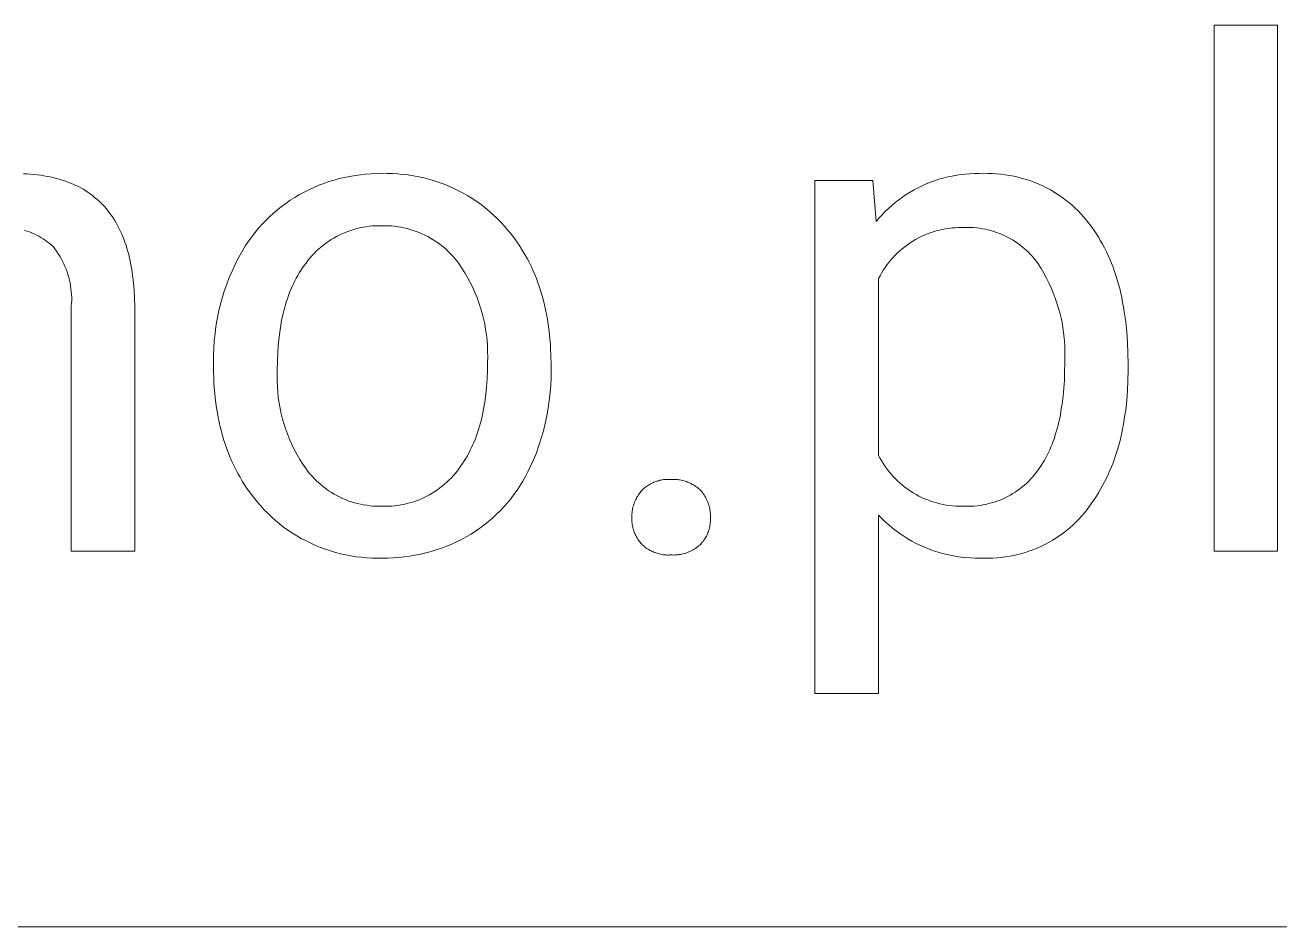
# Model space of a CAD drawing. Header units: millimetres. Extents: x 0 to 4468, y 0 to 3122.
# Drawn here: x 3279.3 to 3385.7, y 249.8 to 326.3 of the extents above; entities that cross this region are included whole.
import ezdxf

# ---------------------------------------------------------------- set-up
doc = ezdxf.new("R2010")
doc.units = ezdxf.units.MM
doc.header["$MEASUREMENT"] = 0
doc.layers.add('Domyślny', color=7, linetype='Continuous', true_color=0x000000)

msp = doc.modelspace()

# ---------------------------------------------------------------- linework, layer by layer
at = {"layer": 'Domyślny', "color": 18, "lineweight": 15, "true_color": 0x000000}
for p, q in [((3380.13, 281.66), (3380.13, 326.29)), ((3380.13, 326.29), (3385.5, 326.29)), ((3385.5, 326.29), (3385.5, 281.66)), ((3279.13, 313.68), (3279.43, 313.66)), ((3279.43, 313.66), (3279.72, 313.64)), ((3279.72, 313.64), (3280.01, 313.62)), ((3280.01, 313.62), (3280.3, 313.59)), ((3280.3, 313.59), (3280.58, 313.55)), ((3280.58, 313.55), (3280.85, 313.51)), ((3280.85, 313.51), (3281.12, 313.46)), ((3281.12, 313.46), (3281.39, 313.41)), ((3281.39, 313.41), (3281.65, 313.35)), ((3281.65, 313.35), (3281.9, 313.29)), ((3281.9, 313.29), (3282.16, 313.22)), ((3282.16, 313.22), (3282.4, 313.15)), ((3282.4, 313.15), (3282.64, 313.07)), ((3282.64, 313.07), (3282.88, 312.98)), ((3282.88, 312.98), (3283.11, 312.89)), ((3304.6, 312.86), (3305.03, 313.01)), ((3305.03, 313.01), (3305.47, 313.15)), ((3305.47, 313.15), (3305.91, 313.27)), ((3305.91, 313.27), (3306.35, 313.37)), ((3306.35, 313.37), (3306.8, 313.46)), ((3306.8, 313.46), (3307.25, 313.54)), ((3307.25, 313.54), (3307.7, 313.6)), ((3307.7, 313.6), (3308.15, 313.64)), ((3308.15, 313.64), (3308.61, 313.67)), ((3308.61, 313.67), (3309.06, 313.69)), ((3309.06, 313.69), (3309.52, 313.68)), ((3309.52, 313.68), (3309.97, 313.69)), ((3309.97, 313.69), (3310.42, 313.69)), ((3310.42, 313.69), (3310.87, 313.67)), ((3310.87, 313.67), (3311.31, 313.63)), ((3311.31, 313.63), (3311.76, 313.58)), ((3311.76, 313.58), (3312.21, 313.51)), ((3312.21, 313.51), (3312.65, 313.43)), ((3312.65, 313.43), (3313.09, 313.33)), ((3313.09, 313.33), (3313.52, 313.22)), ((3313.52, 313.22), (3313.95, 313.09)), ((3313.95, 313.09), (3314.38, 312.95)), ((3346.27, 269.57), (3346.27, 313.1)), ((3346.27, 313.1), (3351.18, 313.1)), ((3351.18, 313.1), (3351.45, 309.62)), ((3356.06, 312.96), (3356.42, 313.09)), ((3356.42, 313.09), (3356.78, 313.21)), ((3356.78, 313.21), (3357.15, 313.32)), ((3357.15, 313.32), (3357.53, 313.41)), ((3357.53, 313.41), (3357.9, 313.49)), ((3357.9, 313.49), (3358.28, 313.56)), ((3358.28, 313.56), (3358.66, 313.61)), ((3358.66, 313.61), (3359.04, 313.65)), ((3359.04, 313.65), (3359.42, 313.68)), ((3359.42, 313.68), (3359.81, 313.7)), ((3359.81, 313.7), (3360.19, 313.7)), ((3360.19, 313.7), (3360.57, 313.68)), ((3360.57, 313.68), (3360.94, 313.69)), ((3360.94, 313.69), (3361.31, 313.69)), ((3361.31, 313.69), (3361.68, 313.67)), ((3361.68, 313.67), (3362.05, 313.64)), ((3362.05, 313.64), (3362.41, 313.59)), ((3362.41, 313.59), (3362.78, 313.54)), ((3362.78, 313.54), (3363.14, 313.47)), ((3363.14, 313.47), (3363.5, 313.39)), ((3363.5, 313.39), (3363.86, 313.29)), ((3363.86, 313.29), (3364.21, 313.19)), ((3364.21, 313.19), (3364.56, 313.07)), ((3364.56, 313.07), (3364.91, 312.94)), ((3283.11, 312.89), (3283.34, 312.8)), ((3283.34, 312.8), (3283.56, 312.69)), ((3283.56, 312.69), (3283.78, 312.59)), ((3283.78, 312.59), (3283.99, 312.48)), ((3283.99, 312.48), (3284.2, 312.36)), ((3284.2, 312.36), (3284.4, 312.23)), ((3284.4, 312.23), (3284.6, 312.1)), ((3284.6, 312.1), (3284.79, 311.97)), ((3284.79, 311.97), (3284.98, 311.83)), ((3302.53, 311.91), (3302.93, 312.13)), ((3302.93, 312.13), (3303.34, 312.33)), ((3303.34, 312.33), (3303.75, 312.52)), ((3303.75, 312.52), (3304.17, 312.7)), ((3304.17, 312.7), (3304.6, 312.86)), ((3314.38, 312.95), (3314.8, 312.8)), ((3314.8, 312.8), (3315.22, 312.63)), ((3315.22, 312.63), (3315.63, 312.44)), ((3315.63, 312.44), (3316.03, 312.24)), ((3316.03, 312.24), (3316.43, 312.03)), ((3316.43, 312.03), (3316.82, 311.81)), ((3353.69, 311.7), (3354.01, 311.92)), ((3354.01, 311.92), (3354.34, 312.12)), ((3354.34, 312.12), (3354.67, 312.31)), ((3354.67, 312.31), (3355.01, 312.49)), ((3355.01, 312.49), (3355.35, 312.66)), ((3355.35, 312.66), (3355.7, 312.82)), ((3355.7, 312.82), (3356.06, 312.96)), ((3364.91, 312.94), (3365.25, 312.8)), ((3365.25, 312.8), (3365.59, 312.65)), ((3365.59, 312.65), (3365.92, 312.48)), ((3365.92, 312.48), (3366.24, 312.31)), ((3366.24, 312.31), (3366.56, 312.12)), ((3366.56, 312.12), (3366.87, 311.92)), ((3366.87, 311.92), (3367.18, 311.72)), ((3284.98, 311.83), (3285.16, 311.68)), ((3285.16, 311.68), (3285.34, 311.53)), ((3285.34, 311.53), (3285.51, 311.38)), ((3285.51, 311.38), (3285.68, 311.21)), ((3285.68, 311.21), (3285.85, 311.05)), ((3285.85, 311.05), (3286.01, 310.87)), ((3286.01, 310.87), (3286.16, 310.7)), ((3300.66, 310.62), (3301.02, 310.9)), ((3301.02, 310.9), (3301.38, 311.17)), ((3301.38, 311.17), (3301.76, 311.43)), ((3301.76, 311.43), (3302.14, 311.68)), ((3302.14, 311.68), (3302.53, 311.91)), ((3316.82, 311.81), (3317.2, 311.57)), ((3317.2, 311.57), (3317.57, 311.32)), ((3317.57, 311.32), (3317.94, 311.06)), ((3317.94, 311.06), (3318.29, 310.78)), ((3352.5, 310.74), (3352.79, 311)), ((3352.79, 311), (3353.08, 311.24)), ((3353.08, 311.24), (3353.38, 311.48)), ((3353.38, 311.48), (3353.69, 311.7)), ((3367.18, 311.72), (3367.48, 311.5)), ((3367.48, 311.5), (3367.77, 311.27)), ((3367.77, 311.27), (3368.05, 311.03)), ((3368.05, 311.03), (3368.32, 310.78)), ((3286.16, 310.7), (3286.31, 310.51)), ((3286.31, 310.51), (3286.46, 310.32)), ((3286.46, 310.32), (3286.59, 310.13)), ((3286.59, 310.13), (3286.73, 309.93)), ((3286.73, 309.93), (3286.86, 309.72)), ((3299.66, 309.7), (3299.98, 310.02)), ((3299.98, 310.02), (3300.32, 310.33)), ((3300.32, 310.33), (3300.66, 310.62)), ((3318.29, 310.78), (3318.64, 310.5)), ((3318.64, 310.5), (3318.97, 310.2)), ((3318.97, 310.2), (3319.3, 309.89)), ((3319.3, 309.89), (3319.62, 309.57)), ((3351.45, 309.62), (3351.7, 309.92)), ((3351.7, 309.92), (3351.96, 310.2)), ((3351.96, 310.2), (3352.22, 310.48)), ((3352.22, 310.48), (3352.5, 310.74)), ((3368.32, 310.78), (3368.59, 310.53)), ((3368.59, 310.53), (3368.85, 310.26)), ((3368.85, 310.26), (3369.09, 309.99)), ((3369.09, 309.99), (3369.33, 309.7)), ((3279.43, 308.81), (3279.22, 308.88)), ((3279.63, 308.74), (3279.43, 308.81)), ((3279.83, 308.66), (3279.63, 308.74)), ((3286.86, 309.72), (3286.99, 309.51)), ((3286.99, 309.51), (3287.11, 309.29)), ((3287.11, 309.29), (3287.22, 309.07)), ((3287.22, 309.07), (3287.33, 308.84)), ((3287.33, 308.84), (3287.44, 308.61)), ((3298.75, 308.68), (3299.04, 309.03)), ((3299.04, 309.03), (3299.35, 309.37)), ((3299.35, 309.37), (3299.66, 309.7)), ((3306.65, 308.79), (3306.4, 308.69)), ((3306.9, 308.88), (3306.65, 308.79)), ((3307.15, 308.96), (3306.9, 308.88)), ((3307.41, 309.03), (3307.15, 308.96)), ((3307.67, 309.09), (3307.41, 309.03)), ((3307.93, 309.14), (3307.67, 309.09)), ((3308.19, 309.19), (3307.93, 309.14)), ((3308.46, 309.22), (3308.19, 309.19)), ((3308.72, 309.25), (3308.46, 309.22)), ((3308.99, 309.26), (3308.72, 309.25)), ((3309.25, 309.27), (3308.99, 309.26)), ((3309.52, 309.27), (3309.25, 309.27)), ((3309.79, 309.27), (3309.52, 309.27)), ((3310.06, 309.26), (3309.79, 309.27)), ((3310.33, 309.25), (3310.06, 309.26)), ((3310.6, 309.22), (3310.33, 309.25)), ((3310.87, 309.19), (3310.6, 309.22)), ((3311.13, 309.14), (3310.87, 309.19)), ((3311.4, 309.09), (3311.13, 309.14)), ((3311.66, 309.03), (3311.4, 309.09)), ((3311.92, 308.96), (3311.66, 309.03)), ((3312.18, 308.88), (3311.92, 308.96)), ((3312.43, 308.79), (3312.18, 308.88)), ((3312.69, 308.69), (3312.43, 308.79)), ((3319.62, 309.57), (3319.92, 309.24)), ((3319.92, 309.24), (3320.16, 308.96)), ((3320.16, 308.96), (3320.4, 308.67)), ((3356.3, 308.75), (3356.04, 308.66)), ((3356.56, 308.83), (3356.3, 308.75)), ((3356.82, 308.9), (3356.56, 308.83)), ((3357.09, 308.96), (3356.82, 308.9)), ((3357.35, 309.01), (3357.09, 308.96)), ((3357.62, 309.05), (3357.35, 309.01)), ((3357.89, 309.08), (3357.62, 309.05)), ((3358.16, 309.1), (3357.89, 309.08)), ((3358.44, 309.12), (3358.16, 309.1)), ((3358.71, 309.12), (3358.44, 309.12)), ((3358.98, 309.12), (3358.71, 309.12)), ((3359.23, 309.12), (3358.98, 309.12)), ((3359.48, 309.12), (3359.23, 309.12)), ((3359.73, 309.11), (3359.48, 309.12)), ((3359.98, 309.09), (3359.73, 309.11)), ((3360.22, 309.06), (3359.98, 309.09)), ((3360.47, 309.02), (3360.22, 309.06)), ((3360.72, 308.97), (3360.47, 309.02)), ((3360.96, 308.92), (3360.72, 308.97)), ((3361.2, 308.86), (3360.96, 308.92)), ((3361.44, 308.78), (3361.2, 308.86)), ((3361.68, 308.71), (3361.44, 308.78)), ((3369.33, 309.7), (3369.56, 309.41)), ((3369.56, 309.41), (3369.76, 309.14)), ((3369.76, 309.14), (3369.96, 308.87)), ((3369.96, 308.87), (3370.15, 308.59)), ((3280.03, 308.57), (3279.83, 308.66)), ((3280.22, 308.48), (3280.03, 308.57)), ((3280.41, 308.38), (3280.22, 308.48)), ((3280.6, 308.27), (3280.41, 308.38)), ((3280.78, 308.15), (3280.6, 308.27)), ((3280.96, 308.04), (3280.78, 308.15)), ((3281.14, 307.91), (3280.96, 308.04)), ((3281.31, 307.78), (3281.14, 307.91)), ((3281.48, 307.64), (3281.31, 307.78)), ((3287.44, 308.61), (3287.54, 308.37)), ((3287.54, 308.37), (3287.64, 308.13)), ((3287.64, 308.13), (3287.73, 307.88)), ((3287.73, 307.88), (3287.82, 307.62)), ((3297.96, 307.58), (3298.21, 307.96)), ((3298.21, 307.96), (3298.48, 308.33)), ((3298.48, 308.33), (3298.75, 308.68)), ((3304.78, 307.79), (3304.56, 307.63)), ((3304.99, 307.94), (3304.78, 307.79)), ((3305.22, 308.09), (3304.99, 307.94)), ((3305.44, 308.22), (3305.22, 308.09)), ((3305.68, 308.35), (3305.44, 308.22)), ((3305.91, 308.48), (3305.68, 308.35)), ((3306.15, 308.59), (3305.91, 308.48)), ((3306.4, 308.69), (3306.15, 308.59)), ((3312.93, 308.59), (3312.69, 308.69)), ((3313.18, 308.47), (3312.93, 308.59)), ((3313.42, 308.35), (3313.18, 308.47)), ((3313.66, 308.22), (3313.42, 308.35)), ((3313.89, 308.08), (3313.66, 308.22)), ((3314.11, 307.93), (3313.89, 308.08)), ((3314.34, 307.78), (3314.11, 307.93)), ((3314.55, 307.61), (3314.34, 307.78)), ((3320.4, 308.67), (3320.63, 308.38)), ((3320.63, 308.38), (3320.85, 308.08)), ((3320.85, 308.08), (3321.06, 307.78)), ((3321.06, 307.78), (3321.27, 307.47)), ((3354.11, 307.66), (3353.9, 307.49)), ((3354.34, 307.81), (3354.11, 307.66)), ((3354.57, 307.96), (3354.34, 307.81)), ((3354.8, 308.1), (3354.57, 307.96)), ((3355.04, 308.23), (3354.8, 308.1)), ((3355.28, 308.35), (3355.04, 308.23)), ((3355.53, 308.46), (3355.28, 308.35)), ((3355.78, 308.57), (3355.53, 308.46)), ((3356.04, 308.66), (3355.78, 308.57)), ((3361.91, 308.62), (3361.68, 308.71)), ((3362.14, 308.52), (3361.91, 308.62)), ((3362.37, 308.42), (3362.14, 308.52)), ((3362.59, 308.31), (3362.37, 308.42)), ((3362.81, 308.19), (3362.59, 308.31)), ((3363.03, 308.07), (3362.81, 308.19)), ((3363.24, 307.93), (3363.03, 308.07)), ((3363.44, 307.79), (3363.24, 307.93)), ((3363.65, 307.65), (3363.44, 307.79)), ((3370.15, 308.59), (3370.33, 308.3)), ((3370.33, 308.3), (3370.5, 308)), ((3370.5, 308), (3370.67, 307.7)), ((3370.67, 307.7), (3370.84, 307.39)), ((3281.64, 307.5), (3281.48, 307.64)), ((3281.79, 307.3), (3281.64, 307.5)), ((3281.93, 307.1), (3281.79, 307.3)), ((3282.07, 306.9), (3281.93, 307.1)), ((3282.2, 306.69), (3282.07, 306.9)), ((3282.32, 306.48), (3282.2, 306.69)), ((3287.82, 307.62), (3287.9, 307.36)), ((3287.9, 307.36), (3287.97, 307.09)), ((3287.97, 307.09), (3288.05, 306.82)), ((3288.05, 306.82), (3288.11, 306.54)), ((3297.28, 306.4), (3297.49, 306.8)), ((3297.49, 306.8), (3297.72, 307.19)), ((3297.72, 307.19), (3297.96, 307.58)), ((3303.59, 306.72), (3303.42, 306.52)), ((3303.77, 306.91), (3303.59, 306.72)), ((3303.96, 307.1), (3303.77, 306.91)), ((3304.16, 307.28), (3303.96, 307.1)), ((3304.36, 307.46), (3304.16, 307.28)), ((3304.56, 307.63), (3304.36, 307.46)), ((3314.76, 307.44), (3314.55, 307.61)), ((3314.97, 307.27), (3314.76, 307.44)), ((3315.16, 307.08), (3314.97, 307.27)), ((3315.35, 306.89), (3315.16, 307.08)), ((3315.54, 306.7), (3315.35, 306.89)), ((3315.72, 306.49), (3315.54, 306.7)), ((3321.27, 307.47), (3321.47, 307.15)), ((3321.47, 307.15), (3321.65, 306.83)), ((3321.65, 306.83), (3321.84, 306.5)), ((3353.08, 306.77), (3352.89, 306.57)), ((3353.27, 306.96), (3353.08, 306.77)), ((3353.48, 307.15), (3353.27, 306.96)), ((3353.68, 307.32), (3353.48, 307.15)), ((3353.9, 307.49), (3353.68, 307.32)), ((3363.84, 307.49), (3363.65, 307.65)), ((3364.03, 307.33), (3363.84, 307.49)), ((3364.22, 307.16), (3364.03, 307.33)), ((3364.4, 306.99), (3364.22, 307.16)), ((3364.57, 306.81), (3364.4, 306.99)), ((3364.74, 306.63), (3364.57, 306.81)), ((3364.9, 306.43), (3364.74, 306.63)), ((3370.84, 307.39), (3370.99, 307.07)), ((3370.99, 307.07), (3371.14, 306.75)), ((3371.14, 306.75), (3371.29, 306.42)), ((3282.43, 306.26), (3282.32, 306.48)), ((3282.54, 306.04), (3282.43, 306.26)), ((3282.64, 305.82), (3282.54, 306.04)), ((3282.73, 305.59), (3282.64, 305.82)), ((3282.82, 305.36), (3282.73, 305.59)), ((3288.11, 306.54), (3288.18, 306.26)), ((3288.18, 306.26), (3288.24, 305.97)), ((3288.24, 305.97), (3288.29, 305.68)), ((3288.29, 305.68), (3288.34, 305.38)), ((3296.82, 305.43), (3297.08, 305.99)), ((3297.08, 305.99), (3297.28, 306.4)), ((3302.8, 305.69), (3302.66, 305.48)), ((3302.94, 305.9), (3302.8, 305.69)), ((3303.09, 306.1), (3302.94, 305.9)), ((3303.25, 306.31), (3303.09, 306.1)), ((3303.42, 306.52), (3303.25, 306.31)), ((3315.89, 306.28), (3315.72, 306.49)), ((3316.05, 306.07), (3315.89, 306.28)), ((3316.31, 305.68), (3316.05, 306.07)), ((3316.56, 305.28), (3316.31, 305.68)), ((3321.84, 306.5), (3322.01, 306.17)), ((3322.01, 306.17), (3322.18, 305.83)), ((3322.18, 305.83), (3322.34, 305.49)), ((3352.21, 305.72), (3352.06, 305.5)), ((3352.37, 305.94), (3352.21, 305.72)), ((3352.54, 306.16), (3352.37, 305.94)), ((3352.71, 306.37), (3352.54, 306.16)), ((3352.89, 306.57), (3352.71, 306.37)), ((3365.05, 306.24), (3364.9, 306.43)), ((3365.2, 306.04), (3365.05, 306.24)), ((3365.45, 305.64), (3365.2, 306.04)), ((3365.68, 305.24), (3365.45, 305.64)), ((3371.29, 306.42), (3371.43, 306.09)), ((3371.43, 306.09), (3371.56, 305.75)), ((3371.56, 305.75), (3371.68, 305.4)), ((3282.89, 305.13), (3282.82, 305.36)), ((3282.96, 304.89), (3282.89, 305.13)), ((3283.02, 304.66), (3282.96, 304.89)), ((3283.07, 304.42), (3283.02, 304.66)), ((3288.34, 305.38), (3288.38, 305.07)), ((3288.38, 305.07), (3288.45, 304.45)), ((3296.36, 304.3), (3296.58, 304.87)), ((3296.58, 304.87), (3296.82, 305.43)), ((3302.14, 304.59), (3302.03, 304.35)), ((3302.26, 304.82), (3302.14, 304.59)), ((3302.39, 305.05), (3302.26, 304.82)), ((3302.52, 305.27), (3302.39, 305.05)), ((3302.66, 305.48), (3302.52, 305.27)), ((3316.8, 304.88), (3316.56, 305.28)), ((3317.02, 304.46), (3316.8, 304.88)), ((3317.23, 304.04), (3317.02, 304.46)), ((3322.34, 305.49), (3322.49, 305.14)), ((3322.49, 305.14), (3322.63, 304.79)), ((3322.63, 304.79), (3322.76, 304.42)), ((3351.79, 305.03), (3351.66, 304.79)), ((3351.66, 304.79), (3351.66, 289.77)), ((3351.92, 305.26), (3351.79, 305.03)), ((3352.06, 305.5), (3351.92, 305.26)), ((3365.91, 304.83), (3365.68, 305.24)), ((3366.11, 304.42), (3365.91, 304.83)), ((3371.68, 305.4), (3371.8, 305.04)), ((3371.8, 305.04), (3371.91, 304.68)), ((3371.91, 304.68), (3372.02, 304.31)), ((3283.11, 304.18), (3283.07, 304.42)), ((3283.15, 303.93), (3283.11, 304.18)), ((3283.18, 303.69), (3283.15, 303.93)), ((3283.2, 303.45), (3283.18, 303.69)), ((3283.21, 303.2), (3283.2, 303.45)), ((3288.45, 304.45), (3288.51, 303.8)), ((3288.51, 303.8), (3288.54, 303.13)), ((3295.98, 303.13), (3296.16, 303.72)), ((3296.16, 303.72), (3296.36, 304.3)), ((3301.7, 303.61), (3301.61, 303.35)), ((3301.81, 303.86), (3301.7, 303.61)), ((3301.91, 304.11), (3301.81, 303.86)), ((3302.03, 304.35), (3301.91, 304.11)), ((3317.42, 303.62), (3317.23, 304.04)), ((3317.6, 303.18), (3317.42, 303.62)), ((3322.76, 304.42), (3322.89, 304.06)), ((3322.89, 304.06), (3323.01, 303.69)), ((3323.01, 303.69), (3323.12, 303.31)), ((3366.31, 303.99), (3366.11, 304.42)), ((3366.49, 303.57), (3366.31, 303.99)), ((3366.65, 303.13), (3366.49, 303.57)), ((3372.02, 304.31), (3372.12, 303.94)), ((3372.12, 303.94), (3372.21, 303.56)), ((3372.21, 303.56), (3372.29, 303.17)), ((3283.18, 302.47), (3283.2, 302.71)), ((3283.18, 281.67), (3283.18, 302.47)), ((3283.2, 302.71), (3283.21, 302.96)), ((3283.21, 302.96), (3283.21, 303.2)), ((3288.54, 303.13), (3288.56, 302.44)), ((3288.56, 302.44), (3288.56, 281.67)), ((3295.68, 301.94), (3295.82, 302.54)), ((3295.82, 302.54), (3295.98, 303.13)), ((3301.34, 302.54), (3301.26, 302.26)), ((3301.42, 302.81), (3301.34, 302.54)), ((3301.51, 303.08), (3301.42, 302.81)), ((3301.61, 303.35), (3301.51, 303.08)), ((3317.76, 302.74), (3317.6, 303.18)), ((3317.9, 302.3), (3317.76, 302.74)), ((3323.12, 303.31), (3323.23, 302.92)), ((3323.23, 302.92), (3323.32, 302.53)), ((3323.32, 302.53), (3323.41, 302.14)), ((3366.8, 302.69), (3366.65, 303.13)), ((3366.94, 302.25), (3366.8, 302.69)), ((3372.29, 303.17), (3372.37, 302.77)), ((3372.37, 302.77), (3372.45, 302.37)), ((3372.45, 302.37), (3372.51, 301.97)), ((3295.45, 300.73), (3295.56, 301.34)), ((3295.56, 301.34), (3295.68, 301.94)), ((3301.05, 301.38), (3300.99, 301.08)), ((3301.12, 301.68), (3301.05, 301.38)), ((3301.19, 301.97), (3301.12, 301.68)), ((3301.26, 302.26), (3301.19, 301.97)), ((3318.03, 301.85), (3317.9, 302.3)), ((3318.15, 301.39), (3318.03, 301.85)), ((3318.25, 300.94), (3318.15, 301.39)), ((3323.41, 302.14), (3323.49, 301.74)), ((3323.49, 301.74), (3323.57, 301.33)), ((3323.57, 301.33), (3323.63, 300.92)), ((3367.06, 301.8), (3366.94, 302.25)), ((3367.17, 301.34), (3367.06, 301.8)), ((3367.26, 300.89), (3367.17, 301.34)), ((3372.51, 301.97), (3372.63, 301.13)), ((3295.37, 300.13), (3295.45, 300.73)), ((3300.89, 300.46), (3300.8, 299.82)), ((3300.94, 300.77), (3300.89, 300.46)), ((3300.99, 301.08), (3300.94, 300.77)), ((3318.33, 300.48), (3318.25, 300.94)), ((3318.4, 300.01), (3318.33, 300.48)), ((3323.63, 300.92), (3323.69, 300.5)), ((3323.69, 300.5), (3323.74, 300.07)), ((3367.33, 300.43), (3367.26, 300.89)), ((3367.39, 299.97), (3367.33, 300.43)), ((3372.63, 301.13), (3372.72, 300.27)), ((3372.72, 300.27), (3372.78, 299.38)), ((3295.27, 298.9), (3295.31, 299.51)), ((3295.31, 299.51), (3295.37, 300.13)), ((3300.74, 299.16), (3300.69, 298.47)), ((3300.8, 299.82), (3300.74, 299.16)), ((3318.45, 299.55), (3318.4, 300.01)), ((3318.48, 299.08), (3318.45, 299.55)), ((3323.74, 300.07), (3323.78, 299.64)), ((3323.78, 299.64), (3323.82, 299.21)), ((3323.82, 299.21), (3323.84, 298.77)), ((3367.44, 299.5), (3367.39, 299.97)), ((3367.47, 299.04), (3367.44, 299.5)), ((3372.78, 299.38), (3372.82, 298.47)), ((3295.25, 298.29), (3295.27, 298.9)), ((3295.25, 297.67), (3295.25, 298.29)), ((3300.69, 298.47), (3300.66, 297.76)), ((3318.5, 298.61), (3318.48, 299.08)), ((3318.49, 297.67), (3318.51, 298.14)), ((3318.51, 298.14), (3318.5, 298.61)), ((3323.84, 298.77), (3323.86, 298.32)), ((3323.86, 298.32), (3323.88, 297.41)), ((3367.46, 297.64), (3367.48, 298.11)), ((3367.48, 298.57), (3367.47, 299.04)), ((3367.48, 298.11), (3367.48, 298.57)), ((3372.82, 298.47), (3372.83, 297.53)), ((3295.25, 297.3), (3295.25, 297.67)), ((3295.25, 296.85), (3295.25, 297.3)), ((3300.65, 297.03), (3300.64, 296.57)), ((3300.66, 297.76), (3300.65, 297.03)), ((3318.48, 296.96), (3318.49, 297.67)), ((3323.88, 297.41), (3323.88, 297.03)), ((3323.88, 297.03), (3323.88, 296.38)), ((3367.45, 296.9), (3367.46, 297.64)), ((3372.83, 297.03), (3372.82, 296.15)), ((3372.83, 297.53), (3372.83, 297.03)), ((3295.26, 296.4), (3295.25, 296.85)), ((3295.28, 295.95), (3295.26, 296.4)), ((3295.31, 295.51), (3295.28, 295.95)), ((3300.64, 296.57), (3300.64, 296.1)), ((3300.64, 296.1), (3300.66, 295.63)), ((3318.41, 295.6), (3318.45, 296.27)), ((3318.45, 296.27), (3318.48, 296.96)), ((3323.88, 296.38), (3323.85, 295.73)), ((3367.38, 295.48), (3367.43, 296.18)), ((3367.43, 296.18), (3367.45, 296.9)), ((3372.82, 296.15), (3372.78, 295.29)), ((3295.35, 295.08), (3295.31, 295.51)), ((3295.39, 294.65), (3295.35, 295.08)), ((3300.66, 295.63), (3300.69, 295.16)), ((3300.69, 295.16), (3300.74, 294.7)), ((3318.26, 294.31), (3318.34, 294.95)), ((3318.34, 294.95), (3318.41, 295.6)), ((3323.8, 295.08), (3323.73, 294.43)), ((3323.85, 295.73), (3323.8, 295.08)), ((3367.32, 294.81), (3367.38, 295.48)), ((3372.78, 295.29), (3372.72, 294.45)), ((3295.44, 294.23), (3295.39, 294.65)), ((3295.5, 293.81), (3295.44, 294.23)), ((3295.57, 293.4), (3295.5, 293.81)), ((3300.74, 294.7), (3300.81, 294.23)), ((3300.81, 294.23), (3300.89, 293.77)), ((3318.16, 293.7), (3318.21, 294.01)), ((3318.21, 294.01), (3318.26, 294.31)), ((3323.73, 294.43), (3323.64, 293.78)), ((3367.14, 293.53), (3367.24, 294.16)), ((3367.24, 294.16), (3367.32, 294.81)), ((3372.72, 294.45), (3372.63, 293.63)), ((3295.64, 293), (3295.57, 293.4)), ((3295.72, 292.6), (3295.64, 293)), ((3300.89, 293.77), (3300.99, 293.31)), ((3300.99, 293.31), (3301.1, 292.86)), ((3301.1, 292.86), (3301.24, 292.41)), ((3317.89, 292.54), (3317.97, 292.82)), ((3317.97, 292.82), (3318.03, 293.11)), ((3318.03, 293.11), (3318.1, 293.4)), ((3318.1, 293.4), (3318.16, 293.7)), ((3323.53, 293.14), (3323.39, 292.5)), ((3323.64, 293.78), (3323.53, 293.14)), ((3366.96, 292.63), (3367.03, 292.93)), ((3367.03, 292.93), (3367.09, 293.23)), ((3367.09, 293.23), (3367.14, 293.53)), ((3372.51, 292.83), (3372.45, 292.44)), ((3372.57, 293.22), (3372.51, 292.83)), ((3372.63, 293.63), (3372.57, 293.22)), ((3295.81, 292.21), (3295.72, 292.6)), ((3295.91, 291.82), (3295.81, 292.21)), ((3296.01, 291.44), (3295.91, 291.82)), ((3301.24, 292.41), (3301.38, 291.97)), ((3301.38, 291.97), (3301.54, 291.53)), ((3317.56, 291.46), (3317.65, 291.72)), ((3317.65, 291.72), (3317.73, 291.99)), ((3317.73, 291.99), (3317.82, 292.26)), ((3317.82, 292.26), (3317.89, 292.54)), ((3323.23, 291.87), (3323.05, 291.24)), ((3323.39, 292.5), (3323.23, 291.87)), ((3366.66, 291.52), (3366.74, 291.79)), ((3366.74, 291.79), (3366.82, 292.06)), ((3366.82, 292.06), (3366.89, 292.35)), ((3366.89, 292.35), (3366.96, 292.63)), ((3372.37, 292.05), (3372.29, 291.67)), ((3372.45, 292.44), (3372.37, 292.05)), ((3296.13, 291.06), (3296.01, 291.44)), ((3296.25, 290.69), (3296.13, 291.06)), ((3296.38, 290.33), (3296.25, 290.69)), ((3301.54, 291.53), (3301.72, 291.09)), ((3301.72, 291.09), (3301.91, 290.66)), ((3301.91, 290.66), (3302.12, 290.24)), ((3317.14, 290.45), (3317.25, 290.7)), ((3317.25, 290.7), (3317.36, 290.95)), ((3317.36, 290.95), (3317.46, 291.2)), ((3317.46, 291.2), (3317.56, 291.46)), ((3322.85, 290.62), (3322.63, 290.01)), ((3323.05, 291.24), (3322.85, 290.62)), ((3366.29, 290.5), (3366.39, 290.75)), ((3366.39, 290.75), (3366.49, 291)), ((3366.49, 291), (3366.58, 291.26)), ((3366.58, 291.26), (3366.66, 291.52)), ((3372.12, 290.93), (3372.02, 290.56)), ((3372.21, 291.3), (3372.12, 290.93)), ((3372.29, 291.67), (3372.21, 291.3)), ((3296.51, 289.97), (3296.38, 290.33)), ((3296.66, 289.62), (3296.51, 289.97)), ((3296.81, 289.27), (3296.66, 289.62)), ((3302.12, 290.24), (3302.34, 289.83)), ((3302.34, 289.83), (3302.58, 289.43)), ((3316.65, 289.53), (3316.78, 289.75)), ((3316.78, 289.75), (3316.9, 289.98)), ((3316.9, 289.98), (3317.03, 290.22)), ((3317.03, 290.22), (3317.14, 290.45)), ((3322.63, 290.01), (3322.39, 289.4)), ((3351.66, 289.77), (3351.79, 289.53)), ((3365.73, 289.36), (3365.85, 289.58)), ((3365.85, 289.58), (3365.97, 289.8)), ((3365.97, 289.8), (3366.08, 290.03)), ((3366.08, 290.03), (3366.19, 290.26)), ((3366.19, 290.26), (3366.29, 290.5)), ((3371.8, 289.85), (3371.68, 289.5)), ((3371.91, 290.2), (3371.8, 289.85)), ((3372.02, 290.56), (3371.91, 290.2)), ((3296.97, 288.93), (3296.81, 289.27)), ((3297.13, 288.59), (3296.97, 288.93)), ((3297.31, 288.26), (3297.13, 288.59)), ((3302.58, 289.43), (3302.83, 289.03)), ((3302.83, 289.03), (3303.09, 288.64)), ((3303.09, 288.64), (3303.25, 288.43)), ((3315.93, 288.48), (3316.08, 288.69)), ((3316.08, 288.69), (3316.23, 288.89)), ((3316.23, 288.89), (3316.37, 289.1)), ((3316.37, 289.1), (3316.51, 289.31)), ((3316.51, 289.31), (3316.65, 289.53)), ((3322.12, 288.81), (3321.92, 288.4)), ((3322.39, 289.4), (3322.12, 288.81)), ((3351.79, 289.53), (3351.93, 289.3)), ((3351.93, 289.3), (3352.07, 289.06)), ((3352.07, 289.06), (3352.22, 288.84)), ((3352.22, 288.84), (3352.38, 288.62)), ((3352.38, 288.62), (3352.55, 288.4)), ((3365.05, 288.35), (3365.2, 288.55)), ((3365.2, 288.55), (3365.34, 288.75)), ((3365.34, 288.75), (3365.47, 288.94)), ((3365.47, 288.94), (3365.6, 289.15)), ((3365.6, 289.15), (3365.73, 289.36)), ((3371.29, 288.49), (3371.14, 288.17)), ((3371.43, 288.82), (3371.29, 288.49)), ((3371.56, 289.16), (3371.43, 288.82)), ((3371.68, 289.5), (3371.56, 289.16)), ((3297.49, 287.93), (3297.31, 288.26)), ((3297.68, 287.61), (3297.49, 287.93)), ((3297.88, 287.3), (3297.68, 287.61)), ((3303.25, 288.43), (3303.42, 288.22)), ((3303.42, 288.22), (3303.6, 288.02)), ((3303.6, 288.02), (3303.78, 287.82)), ((3303.78, 287.82), (3303.97, 287.63)), ((3303.97, 287.63), (3304.17, 287.45)), ((3304.17, 287.45), (3304.37, 287.28)), ((3314.85, 287.34), (3315.05, 287.52)), ((3315.05, 287.52), (3315.24, 287.7)), ((3315.24, 287.7), (3315.42, 287.88)), ((3315.42, 287.88), (3315.59, 288.08)), ((3315.59, 288.08), (3315.76, 288.27)), ((3315.76, 288.27), (3315.93, 288.48)), ((3321.49, 287.6), (3321.25, 287.22)), ((3321.71, 288), (3321.49, 287.6)), ((3321.92, 288.4), (3321.71, 288)), ((3332.42, 287.42), (3332.51, 287.47)), ((3332.51, 287.47), (3332.61, 287.51)), ((3332.61, 287.51), (3332.71, 287.55)), ((3332.71, 287.55), (3332.8, 287.58)), ((3332.8, 287.58), (3332.9, 287.62)), ((3332.9, 287.62), (3333.01, 287.64)), ((3333.01, 287.64), (3333.11, 287.67)), ((3333.11, 287.67), (3333.21, 287.69)), ((3333.21, 287.69), (3333.31, 287.71)), ((3333.31, 287.71), (3333.42, 287.73)), ((3333.42, 287.73), (3333.52, 287.74)), ((3333.52, 287.74), (3333.63, 287.74)), ((3333.63, 287.74), (3333.73, 287.75)), ((3333.73, 287.75), (3333.84, 287.75)), ((3333.84, 287.75), (3333.94, 287.75)), ((3333.94, 287.75), (3334.05, 287.74)), ((3334.05, 287.74), (3334.16, 287.75)), ((3334.16, 287.75), (3334.27, 287.75)), ((3334.27, 287.75), (3334.38, 287.75)), ((3334.38, 287.75), (3334.49, 287.74)), ((3334.49, 287.74), (3334.6, 287.73)), ((3334.6, 287.73), (3334.71, 287.72)), ((3334.71, 287.72), (3334.82, 287.7)), ((3334.82, 287.7), (3334.93, 287.68)), ((3334.93, 287.68), (3335.04, 287.66)), ((3335.04, 287.66), (3335.15, 287.63)), ((3335.15, 287.63), (3335.25, 287.6)), ((3335.25, 287.6), (3335.36, 287.56)), ((3335.36, 287.56), (3335.46, 287.52)), ((3335.46, 287.52), (3335.57, 287.48)), ((3335.57, 287.48), (3335.67, 287.43)), ((3335.67, 287.43), (3335.77, 287.39)), ((3352.55, 288.4), (3352.73, 288.19)), ((3352.73, 288.19), (3352.91, 287.99)), ((3352.91, 287.99), (3353.1, 287.79)), ((3353.1, 287.79), (3353.3, 287.6)), ((3353.3, 287.6), (3353.5, 287.42)), ((3364.04, 287.27), (3364.23, 287.44)), ((3364.23, 287.44), (3364.4, 287.61)), ((3364.4, 287.61), (3364.58, 287.79)), ((3364.58, 287.79), (3364.74, 287.97)), ((3364.74, 287.97), (3364.9, 288.16)), ((3364.9, 288.16), (3365.05, 288.35)), ((3370.84, 287.53), (3370.67, 287.22)), ((3370.99, 287.84), (3370.84, 287.53)), ((3371.14, 288.17), (3370.99, 287.84)), ((3298.08, 286.99), (3297.88, 287.3)), ((3298.3, 286.69), (3298.08, 286.99)), ((3298.52, 286.39), (3298.3, 286.69)), ((3298.74, 286.1), (3298.52, 286.39)), ((3304.37, 287.28), (3304.58, 287.11)), ((3304.58, 287.11), (3304.79, 286.95)), ((3304.79, 286.95), (3305.01, 286.79)), ((3305.01, 286.79), (3305.24, 286.65)), ((3305.24, 286.65), (3305.47, 286.51)), ((3305.47, 286.51), (3305.7, 286.38)), ((3305.7, 286.38), (3305.94, 286.26)), ((3313.35, 286.33), (3313.58, 286.45)), ((3313.58, 286.45), (3313.8, 286.58)), ((3313.8, 286.58), (3314.02, 286.72)), ((3314.02, 286.72), (3314.24, 286.86)), ((3314.24, 286.86), (3314.45, 287.02)), ((3314.45, 287.02), (3314.65, 287.18)), ((3314.65, 287.18), (3314.85, 287.34)), ((3320.73, 286.47), (3320.46, 286.11)), ((3321, 286.84), (3320.73, 286.47)), ((3321.25, 287.22), (3321, 286.84)), ((3331.23, 286.34), (3331.29, 286.44)), ((3331.29, 286.44), (3331.36, 286.53)), ((3331.36, 286.53), (3331.43, 286.63)), ((3331.43, 286.63), (3331.5, 286.71)), ((3331.5, 286.71), (3331.58, 286.8)), ((3331.58, 286.8), (3331.65, 286.88)), ((3331.65, 286.88), (3331.73, 286.95)), ((3331.73, 286.95), (3331.81, 287.02)), ((3331.81, 287.02), (3331.89, 287.08)), ((3331.89, 287.08), (3331.97, 287.15)), ((3331.97, 287.15), (3332.06, 287.21)), ((3332.06, 287.21), (3332.14, 287.27)), ((3332.14, 287.27), (3332.23, 287.32)), ((3332.23, 287.32), (3332.32, 287.37)), ((3332.32, 287.37), (3332.42, 287.42)), ((3335.77, 287.39), (3335.86, 287.33)), ((3335.86, 287.33), (3335.96, 287.28)), ((3335.96, 287.28), (3336.06, 287.22)), ((3336.06, 287.22), (3336.15, 287.16)), ((3336.15, 287.16), (3336.24, 287.09)), ((3336.24, 287.09), (3336.33, 287.02)), ((3336.33, 287.02), (3336.41, 286.95)), ((3336.41, 286.95), (3336.49, 286.88)), ((3336.49, 286.88), (3336.58, 286.8)), ((3336.58, 286.8), (3336.65, 286.72)), ((3336.65, 286.72), (3336.72, 286.63)), ((3336.72, 286.63), (3336.79, 286.53)), ((3336.79, 286.53), (3336.86, 286.44)), ((3336.86, 286.44), (3336.92, 286.34)), ((3353.5, 287.42), (3353.71, 287.24)), ((3353.71, 287.24), (3353.92, 287.07)), ((3353.92, 287.07), (3354.14, 286.91)), ((3354.14, 286.91), (3354.37, 286.76)), ((3354.37, 286.76), (3354.6, 286.61)), ((3354.6, 286.61), (3354.84, 286.47)), ((3354.84, 286.47), (3355.08, 286.34)), ((3362.62, 286.3), (3362.83, 286.42)), ((3362.83, 286.42), (3363.05, 286.54)), ((3363.05, 286.54), (3363.26, 286.67)), ((3363.26, 286.67), (3363.46, 286.81)), ((3363.46, 286.81), (3363.66, 286.96)), ((3363.66, 286.96), (3363.85, 287.11)), ((3363.85, 287.11), (3364.04, 287.27)), ((3370.33, 286.62), (3370.15, 286.32)), ((3370.5, 286.92), (3370.33, 286.62)), ((3370.67, 287.22), (3370.5, 286.92)), ((3298.98, 285.81), (3298.74, 286.1)), ((3299.22, 285.53), (3298.98, 285.81)), ((3299.52, 285.2), (3299.22, 285.53)), ((3305.94, 286.26), (3306.19, 286.14)), ((3306.19, 286.14), (3306.43, 286.04)), ((3306.43, 286.04), (3306.68, 285.94)), ((3306.68, 285.94), (3306.94, 285.85)), ((3306.94, 285.85), (3307.19, 285.77)), ((3307.19, 285.77), (3307.45, 285.7)), ((3307.45, 285.7), (3307.71, 285.64)), ((3307.71, 285.64), (3307.98, 285.59)), ((3307.98, 285.59), (3308.24, 285.55)), ((3308.24, 285.55), (3308.51, 285.51)), ((3308.51, 285.51), (3308.77, 285.49)), ((3308.77, 285.49), (3309.04, 285.48)), ((3309.04, 285.48), (3309.31, 285.47)), ((3309.31, 285.47), (3309.58, 285.47)), ((3309.58, 285.47), (3309.84, 285.47)), ((3309.84, 285.47), (3310.1, 285.47)), ((3310.1, 285.47), (3310.36, 285.49)), ((3310.36, 285.49), (3310.62, 285.51)), ((3310.62, 285.51), (3310.88, 285.54)), ((3310.88, 285.54), (3311.13, 285.58)), ((3311.13, 285.58), (3311.39, 285.63)), ((3311.39, 285.63), (3311.64, 285.69)), ((3311.64, 285.69), (3311.9, 285.75)), ((3311.9, 285.75), (3312.15, 285.83)), ((3312.15, 285.83), (3312.39, 285.91)), ((3312.39, 285.91), (3312.64, 286)), ((3312.64, 286), (3312.88, 286.1)), ((3312.88, 286.1), (3313.11, 286.21)), ((3313.11, 286.21), (3313.35, 286.33)), ((3319.87, 285.42), (3319.56, 285.09)), ((3320.17, 285.76), (3319.87, 285.42)), ((3320.46, 286.11), (3320.17, 285.76)), ((3330.8, 285.28), (3330.83, 285.39)), ((3330.83, 285.39), (3330.86, 285.5)), ((3330.86, 285.5), (3330.89, 285.61)), ((3330.89, 285.61), (3330.93, 285.72)), ((3330.93, 285.72), (3330.97, 285.83)), ((3330.97, 285.83), (3331.02, 285.94)), ((3331.02, 285.94), (3331.07, 286.04)), ((3331.07, 286.04), (3331.12, 286.14)), ((3331.12, 286.14), (3331.17, 286.24)), ((3331.17, 286.24), (3331.23, 286.34)), ((3336.92, 286.34), (3336.98, 286.24)), ((3336.98, 286.24), (3337.03, 286.14)), ((3337.03, 286.14), (3337.08, 286.04)), ((3337.08, 286.04), (3337.13, 285.94)), ((3337.13, 285.94), (3337.18, 285.83)), ((3337.18, 285.83), (3337.22, 285.72)), ((3337.22, 285.72), (3337.25, 285.61)), ((3337.25, 285.61), (3337.29, 285.5)), ((3337.29, 285.5), (3337.32, 285.39)), ((3337.32, 285.39), (3337.34, 285.28)), ((3355.08, 286.34), (3355.32, 286.22)), ((3355.32, 286.22), (3355.57, 286.11)), ((3355.57, 286.11), (3355.83, 286.01)), ((3355.83, 286.01), (3356.08, 285.91)), ((3356.08, 285.91), (3356.34, 285.83)), ((3356.34, 285.83), (3356.6, 285.75)), ((3356.6, 285.75), (3356.87, 285.68)), ((3356.87, 285.68), (3357.14, 285.62)), ((3357.14, 285.62), (3357.41, 285.57)), ((3357.41, 285.57), (3357.68, 285.53)), ((3357.68, 285.53), (3357.95, 285.5)), ((3357.95, 285.5), (3358.22, 285.48)), ((3358.22, 285.48), (3358.49, 285.47)), ((3358.49, 285.47), (3358.77, 285.47)), ((3358.77, 285.47), (3359.04, 285.47)), ((3359.04, 285.47), (3359.29, 285.47)), ((3359.29, 285.47), (3359.53, 285.48)), ((3359.53, 285.48), (3359.78, 285.49)), ((3359.78, 285.49), (3360.03, 285.51)), ((3360.03, 285.51), (3360.27, 285.54)), ((3360.27, 285.54), (3360.52, 285.58)), ((3360.52, 285.58), (3360.76, 285.63)), ((3360.76, 285.63), (3361, 285.69)), ((3361, 285.69), (3361.24, 285.75)), ((3361.24, 285.75), (3361.48, 285.82)), ((3361.48, 285.82), (3361.71, 285.9)), ((3361.71, 285.9), (3361.94, 285.99)), ((3361.94, 285.99), (3362.17, 286.08)), ((3362.17, 286.08), (3362.39, 286.19)), ((3362.39, 286.19), (3362.62, 286.3)), ((3369.56, 285.47), (3369.35, 285.19)), ((3369.76, 285.75), (3369.56, 285.47)), ((3369.96, 286.03), (3369.76, 285.75)), ((3370.15, 286.32), (3369.96, 286.03)), ((3299.84, 284.88), (3299.52, 285.2)), ((3300.16, 284.57), (3299.84, 284.88)), ((3300.5, 284.27), (3300.16, 284.57)), ((3300.84, 283.99), (3300.5, 284.27)), ((3318.9, 284.47), (3318.56, 284.17)), ((3319.23, 284.78), (3318.9, 284.47)), ((3319.56, 285.09), (3319.23, 284.78)), ((3330.73, 284.71), (3330.74, 284.83)), ((3330.73, 284.6), (3330.73, 284.71)), ((3330.73, 284.48), (3330.73, 284.6)), ((3330.73, 284.37), (3330.73, 284.48)), ((3330.73, 284.26), (3330.73, 284.37)), ((3330.74, 284.15), (3330.73, 284.26)), ((3330.74, 284.83), (3330.75, 284.94)), ((3330.75, 284.94), (3330.76, 285.05)), ((3330.76, 285.05), (3330.78, 285.17)), ((3330.78, 285.17), (3330.8, 285.28)), ((3337.34, 285.28), (3337.36, 285.17)), ((3337.36, 285.17), (3337.38, 285.05)), ((3337.38, 285.05), (3337.39, 284.94)), ((3337.39, 284.94), (3337.4, 284.83)), ((3337.4, 284.83), (3337.41, 284.71)), ((3337.41, 284.27), (3337.4, 284.16)), ((3337.41, 284.71), (3337.41, 284.6)), ((3337.41, 284.6), (3337.41, 284.48)), ((3337.41, 284.48), (3337.41, 284.37)), ((3337.41, 284.37), (3337.41, 284.27)), ((3351.94, 284.43), (3351.66, 284.71)), ((3351.66, 284.71), (3351.66, 269.57)), ((3352.23, 284.15), (3351.94, 284.43)), ((3368.65, 284.37), (3368.41, 284.12)), ((3368.89, 284.64), (3368.65, 284.37)), ((3369.13, 284.91), (3368.89, 284.64)), ((3369.35, 285.19), (3369.13, 284.91)), ((3301.19, 283.71), (3300.84, 283.99)), ((3301.56, 283.45), (3301.19, 283.71)), ((3301.93, 283.2), (3301.56, 283.45)), ((3302.31, 282.96), (3301.93, 283.2)), ((3317.47, 283.36), (3317.09, 283.11)), ((3317.84, 283.62), (3317.47, 283.36)), ((3318.21, 283.89), (3317.84, 283.62)), ((3318.56, 284.17), (3318.21, 283.89)), ((3330.75, 284.04), (3330.74, 284.15)), ((3330.77, 283.93), (3330.75, 284.04)), ((3330.78, 283.82), (3330.77, 283.93)), ((3330.81, 283.71), (3330.78, 283.82)), ((3330.83, 283.6), (3330.81, 283.71)), ((3330.86, 283.49), (3330.83, 283.6)), ((3330.9, 283.39), (3330.86, 283.49)), ((3330.94, 283.28), (3330.9, 283.39)), ((3330.98, 283.18), (3330.94, 283.28)), ((3331.02, 283.08), (3330.98, 283.18)), ((3337.19, 283.23), (3337.15, 283.13)), ((3337.23, 283.33), (3337.19, 283.23)), ((3337.26, 283.43), (3337.23, 283.33)), ((3337.29, 283.54), (3337.26, 283.43)), ((3337.32, 283.64), (3337.29, 283.54)), ((3337.35, 283.74), (3337.32, 283.64)), ((3337.36, 283.85), (3337.35, 283.74)), ((3337.38, 283.95), (3337.36, 283.85)), ((3337.39, 284.06), (3337.38, 283.95)), ((3337.4, 284.16), (3337.39, 284.06)), ((3352.53, 283.88), (3352.23, 284.15)), ((3352.83, 283.63), (3352.53, 283.88)), ((3353.15, 283.38), (3352.83, 283.63)), ((3353.48, 283.15), (3353.15, 283.38)), ((3367.33, 283.19), (3367.04, 282.98)), ((3367.61, 283.41), (3367.33, 283.19)), ((3367.88, 283.64), (3367.61, 283.41)), ((3368.15, 283.87), (3367.88, 283.64)), ((3368.41, 284.12), (3368.15, 283.87)), ((3302.69, 282.74), (3302.31, 282.96)), ((3303.09, 282.53), (3302.69, 282.74)), ((3303.49, 282.33), (3303.09, 282.53)), ((3303.9, 282.15), (3303.49, 282.33)), ((3304.31, 281.98), (3303.9, 282.15)), ((3315.45, 282.26), (3315.02, 282.08)), ((3315.87, 282.45), (3315.45, 282.26)), ((3316.28, 282.65), (3315.87, 282.45)), ((3316.69, 282.87), (3316.28, 282.65)), ((3317.09, 283.11), (3316.69, 282.87)), ((3331.07, 282.98), (3331.02, 283.08)), ((3331.12, 282.88), (3331.07, 282.98)), ((3331.18, 282.78), (3331.12, 282.88)), ((3331.24, 282.69), (3331.18, 282.78)), ((3331.3, 282.6), (3331.24, 282.69)), ((3331.36, 282.51), (3331.3, 282.6)), ((3331.43, 282.42), (3331.36, 282.51)), ((3331.5, 282.33), (3331.43, 282.42)), ((3331.58, 282.25), (3331.5, 282.33)), ((3331.65, 282.17), (3331.58, 282.25)), ((3331.74, 282.1), (3331.65, 282.17)), ((3331.82, 282.03), (3331.74, 282.1)), ((3336.49, 282.17), (3336.4, 282.1)), ((3336.58, 282.25), (3336.49, 282.17)), ((3336.65, 282.33), (3336.58, 282.25)), ((3336.71, 282.41), (3336.65, 282.33)), ((3336.78, 282.49), (3336.71, 282.41)), ((3336.84, 282.58), (3336.78, 282.49)), ((3336.9, 282.67), (3336.84, 282.58)), ((3336.96, 282.76), (3336.9, 282.67)), ((3337.01, 282.85), (3336.96, 282.76)), ((3337.06, 282.94), (3337.01, 282.85)), ((3337.11, 283.04), (3337.06, 282.94)), ((3337.15, 283.13), (3337.11, 283.04)), ((3353.81, 282.92), (3353.48, 283.15)), ((3354.15, 282.71), (3353.81, 282.92)), ((3354.5, 282.51), (3354.15, 282.71)), ((3354.85, 282.32), (3354.5, 282.51)), ((3355.21, 282.15), (3354.85, 282.32)), ((3355.58, 281.99), (3355.21, 282.15)), ((3365.82, 282.24), (3365.5, 282.08)), ((3366.13, 282.41), (3365.82, 282.24)), ((3366.44, 282.59), (3366.13, 282.41)), ((3366.74, 282.78), (3366.44, 282.59)), ((3367.04, 282.98), (3366.74, 282.78)), ((3288.56, 281.67), (3283.18, 281.67)), ((3304.73, 281.82), (3304.31, 281.98)), ((3305.16, 281.68), (3304.73, 281.82)), ((3305.59, 281.55), (3305.16, 281.68)), ((3306.02, 281.44), (3305.59, 281.55)), ((3306.46, 281.34), (3306.02, 281.44)), ((3306.9, 281.26), (3306.46, 281.34)), ((3307.34, 281.19), (3306.9, 281.26)), ((3307.79, 281.14), (3307.34, 281.19)), ((3308.23, 281.1), (3307.79, 281.14)), ((3308.68, 281.08), (3308.23, 281.1)), ((3309.13, 281.08), (3308.68, 281.08)), ((3309.58, 281.08), (3309.13, 281.08)), ((3310.04, 281.08), (3309.58, 281.08)), ((3310.51, 281.1), (3310.04, 281.08)), ((3310.97, 281.13), (3310.51, 281.1)), ((3311.43, 281.17), (3310.97, 281.13)), ((3311.89, 281.23), (3311.43, 281.17)), ((3312.35, 281.31), (3311.89, 281.23)), ((3312.8, 281.4), (3312.35, 281.31)), ((3313.25, 281.51), (3312.8, 281.4)), ((3313.7, 281.63), (3313.25, 281.51)), ((3314.14, 281.76), (3313.7, 281.63)), ((3314.58, 281.91), (3314.14, 281.76)), ((3315.02, 282.08), (3314.58, 281.91)), ((3331.9, 281.97), (3331.82, 282.03)), ((3331.99, 281.9), (3331.9, 281.97)), ((3332.08, 281.84), (3331.99, 281.9)), ((3332.17, 281.79), (3332.08, 281.84)), ((3332.27, 281.73), (3332.17, 281.79)), ((3332.36, 281.68), (3332.27, 281.73)), ((3332.46, 281.63), (3332.36, 281.68)), ((3332.56, 281.59), (3332.46, 281.63)), ((3332.66, 281.55), (3332.56, 281.59)), ((3332.76, 281.51), (3332.66, 281.55)), ((3332.87, 281.48), (3332.76, 281.51)), ((3332.97, 281.45), (3332.87, 281.48)), ((3333.08, 281.42), (3332.97, 281.45)), ((3333.18, 281.4), (3333.08, 281.42)), ((3333.29, 281.38), (3333.18, 281.4)), ((3333.4, 281.36), (3333.29, 281.38)), ((3333.5, 281.35), (3333.4, 281.36)), ((3333.61, 281.34), (3333.5, 281.35)), ((3333.72, 281.33), (3333.61, 281.34)), ((3333.83, 281.33), (3333.72, 281.33)), ((3333.94, 281.34), (3333.83, 281.33)), ((3334.05, 281.34), (3333.94, 281.34)), ((3334.16, 281.34), (3334.05, 281.34)), ((3334.28, 281.33), (3334.16, 281.34)), ((3334.39, 281.34), (3334.28, 281.33)), ((3334.51, 281.34), (3334.39, 281.34)), ((3334.62, 281.35), (3334.51, 281.34)), ((3334.73, 281.37), (3334.62, 281.35)), ((3334.85, 281.39), (3334.73, 281.37)), ((3334.96, 281.41), (3334.85, 281.39)), ((3335.07, 281.43), (3334.96, 281.41)), ((3335.18, 281.46), (3335.07, 281.43)), ((3335.3, 281.5), (3335.18, 281.46)), ((3335.4, 281.53), (3335.3, 281.5)), ((3335.51, 281.57), (3335.4, 281.53)), ((3335.62, 281.62), (3335.51, 281.57)), ((3335.72, 281.67), (3335.62, 281.62)), ((3335.83, 281.72), (3335.72, 281.67)), ((3335.93, 281.77), (3335.83, 281.72)), ((3336.03, 281.83), (3335.93, 281.77)), ((3336.12, 281.89), (3336.03, 281.83)), ((3336.22, 281.96), (3336.12, 281.89)), ((3336.31, 282.03), (3336.22, 281.96)), ((3336.4, 282.1), (3336.31, 282.03)), ((3355.95, 281.84), (3355.58, 281.99)), ((3356.32, 281.7), (3355.95, 281.84)), ((3356.71, 281.57), (3356.32, 281.7)), ((3357.09, 281.46), (3356.71, 281.57)), ((3357.48, 281.37), (3357.09, 281.46)), ((3357.87, 281.28), (3357.48, 281.37)), ((3358.27, 281.21), (3357.87, 281.28)), ((3358.66, 281.16), (3358.27, 281.21)), ((3359.06, 281.12), (3358.66, 281.16)), ((3359.46, 281.09), (3359.06, 281.12)), ((3359.86, 281.07), (3359.46, 281.09)), ((3360.26, 281.07), (3359.86, 281.07)), ((3360.66, 281.08), (3360.26, 281.07)), ((3361.02, 281.08), (3360.66, 281.08)), ((3361.37, 281.08), (3361.02, 281.08)), ((3361.73, 281.1), (3361.37, 281.08)), ((3362.09, 281.13), (3361.73, 281.1)), ((3362.44, 281.18), (3362.09, 281.13)), ((3362.79, 281.23), (3362.44, 281.18)), ((3363.14, 281.3), (3362.79, 281.23)), ((3363.49, 281.37), (3363.14, 281.3)), ((3363.83, 281.46), (3363.49, 281.37)), ((3364.18, 281.57), (3363.83, 281.46)), ((3364.51, 281.68), (3364.18, 281.57)), ((3364.85, 281.8), (3364.51, 281.68)), ((3365.18, 281.94), (3364.85, 281.8)), ((3365.5, 282.08), (3365.18, 281.94)), ((3385.5, 281.66), (3380.13, 281.66)), ((3351.66, 269.57), (3346.27, 269.57)), ((2779.7, 249.78), (4468.29, 249.78))]:
    msp.add_line(p, q, dxfattribs=at)

doc.saveas('drawing.dxf')
